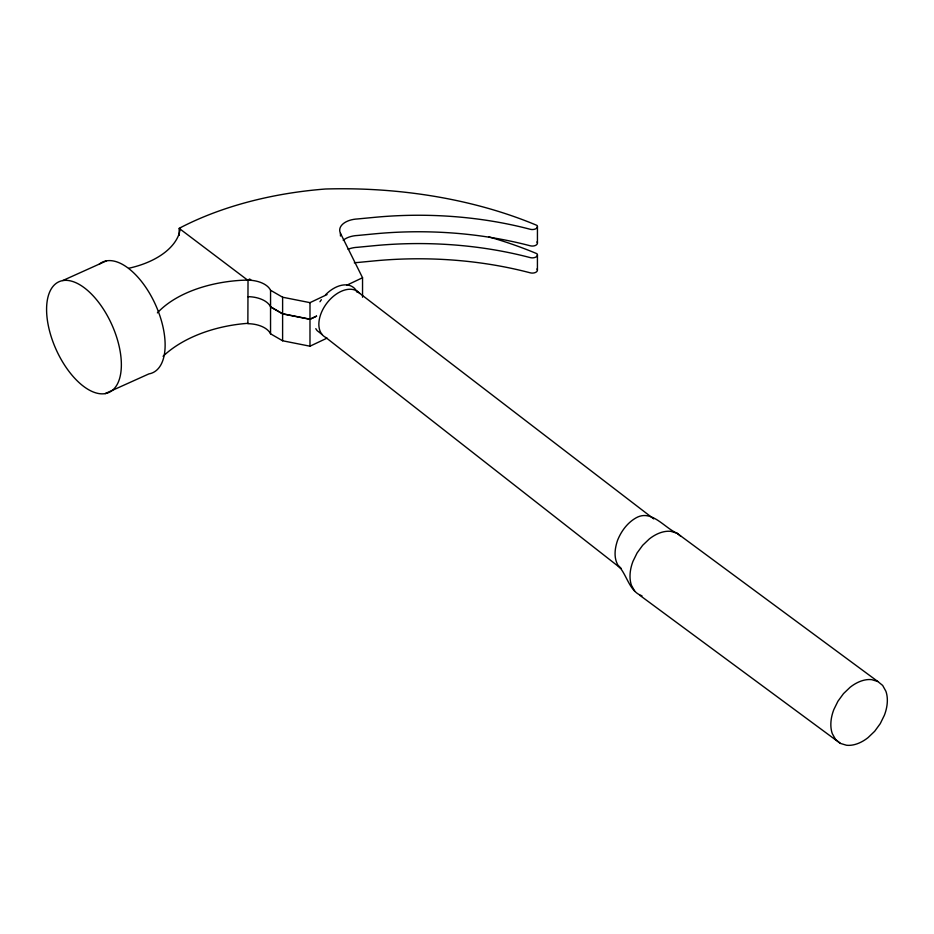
<?xml version="1.0" encoding="UTF-8"?>
<svg xmlns="http://www.w3.org/2000/svg" width="934" height="934" viewBox="0 0 934 934"><rect width="100%" height="100%" fill="white"/><g stroke="black" fill="none" stroke-linecap="round" stroke-linejoin="round"><path stroke-width="1.4" d="M180.484 227.861L179.153 233.698A80.593 46.572 0 0 1 128.88 268.233M250.931 279.978L249.635 279.021L247.872 280.153A23.945 13.823 0 0 1 270.556 290.264L282.617 297.222L309.995 302.651L327.052 294.572M346.736 285.232L362.544 277.737L340.455 233.278A19.497 11.255 0 0 1 357.722 218.941L374.546 217.342A268.899 155.254 0 0 1 530.243 229.285A5.079 2.93 0 0 0 535.941 228.69A5.079 2.93 0 0 0 536.968 225.398A330.414 190.758 0 0 0 325.487 189.007A271.07 156.503 0 0 0 179.141 228.34L179.258 235.31M316.556 316.066L309.995 319.171L282.617 313.742L270.556 306.772A23.945 13.823 0 0 0 247.872 296.673M316.556 316.206L309.983 319.323L282.605 313.894L270.545 306.924M157.391 312.878A107.644 62.193 -0.1 0 1 241.217 280.305L248.024 280.072L247.86 323.701A23.945 13.823 0 0 1 270.545 333.8L282.605 340.77L309.983 346.199L327.063 338.108M62.765 280.55L106.534 260.831M105.145 393.611A60.745 30.518 65.7 0 0 100.02 304.192A60.745 30.518 65.7 0 0 46.7 313.45A60.745 30.518 65.7 0 0 105.145 393.611L148.915 373.892A60.745 30.518 65.7 0 0 155.488 304.682A60.745 30.518 65.7 0 0 99.296 264.135M639.533 595.098L840.366 743.394L846.484 745.239A34.184 22.544 -53.6 0 0 868.06 737.615L874.691 731.264L880.26 723.64L884.381 715.246A38.364 25.3 -53.6 0 0 885.887 691.242L882.665 685.439L877.82 681.493L676.987 533.197C664.214 527.71 651.687 509.205 636.241 517.751C627.485 522.655 621.285 531.072 617.584 540.272C614.77 548.41 613.486 557.995 618.25 565.677C627.029 574.445 629.154 591.514 641.985 595.834M877.82 681.493L871.702 679.648A34.184 22.544 -53.6 0 0 850.127 687.272L843.507 693.612L837.938 701.247L833.805 709.642A38.364 25.3 -53.6 0 0 832.299 733.645L835.533 739.436L840.366 743.394M247.86 280.305L179.258 228.433M356.123 290.579L653.742 518.907M620.713 568.246L325.768 337.454A28.032 17.793 -52.8 0 1 327.017 302.955A28.032 17.793 -52.8 0 1 359.765 293.474M322.125 334.559L317.175 330.659A28.324 17.968 -52.8 0 1 315.82 328.651M680.851 536.361L676.987 533.197L670.869 531.353A34.184 22.544 -53.6 0 0 649.293 538.976L642.662 545.316L637.093 552.951L632.972 561.346A38.364 25.3 -53.6 0 0 631.466 585.349L634.7 591.14M618.25 565.677L620.958 568.281M537.435 226.542L537.435 243.062M537.424 254.865L537.424 270.089M362.544 277.737L362.544 297.234M340.455 233.278L340.455 236.033M309.995 302.651L309.983 346.199M282.617 297.222L282.605 340.77M270.556 290.264L270.545 333.8M354.301 262.816A19.497 11.255 0 0 1 357.71 262.489L374.546 260.878A268.899 155.254 0 0 1 530.232 272.821A5.079 2.93 0 0 0 535.941 272.226A5.079 2.93 0 0 0 536.968 268.945M488.914 236.909A330.367 190.734 0 0 1 536.957 253.721A5.079 2.93 0 0 1 535.941 257.013A5.079 2.93 0 0 1 530.232 257.609A268.899 155.254 0 0 0 374.546 245.665L357.71 247.276A19.497 11.255 0 0 0 348.055 249.261M536.968 241.906A5.079 2.93 0 0 1 535.941 245.198A5.079 2.93 0 0 1 530.243 245.794A268.899 155.254 0 0 0 374.546 233.85L357.722 235.461A19.497 11.255 0 0 0 343.187 240.26M163.076 356.286A107.912 65.45 -4.4 0 1 248.152 323.304M325.499 294.84A28.324 17.968 -52.8 0 1 357.115 292.284M319.977 301.752A28.324 17.968 -52.8 0 1 321.366 299.721"/></g></svg>
